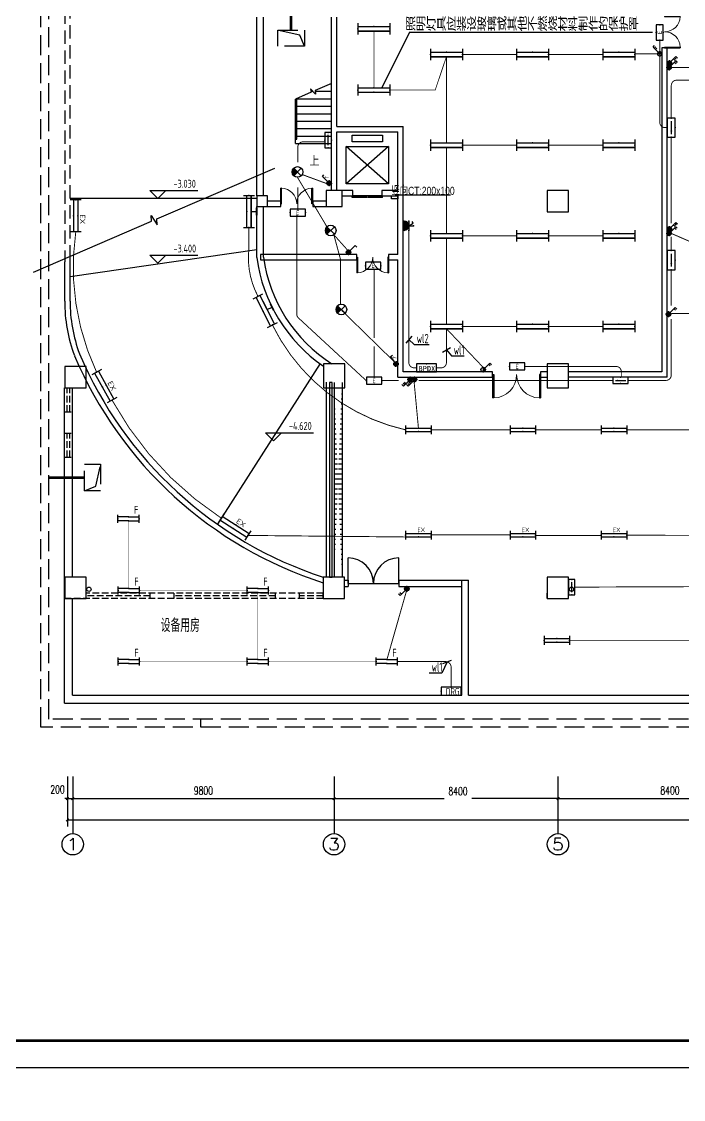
# Model space of a CAD drawing. Extents: x 2166032 to 5302137, y 581493 to 2416206.
# Drawn here: x 2444363 to 2469187, y 1240587 to 1281002 of the extents above; entities that cross this region are included whole.
import ezdxf
from ezdxf.enums import TextEntityAlignment as Align

# ---------------------------------------------------------------- set-up
doc = ezdxf.new("R2010")
doc.units = 0
doc.header["$LTSCALE"] = 1000
doc.header["$MEASUREMENT"] = 0
doc.linetypes.add('DASH', pattern=[0.35, 0.25, -0.1])
doc.linetypes.add('DASHED', pattern=[0.75, 0.5, -0.25])
for name, color, linetype in [('AXIS', 3, 'Continuous'), ('AXIS_TEXT', 7, 'Continuous'), ('COLUMN', 2, 'Continuous'), ('DIM-照明', 3, 'Continuous'), ('DIM_ELEV', 3, 'Continuous'), ('DIM_SYMB', 3, 'Continuous'), ('EQUIP-动力', 3, 'Continuous'), ('EQUIP-照明', 3, 'Continuous'), ('EQUIP-箱柜', 3, 'Continuous'), ('PUB_TEXT', 7, 'Continuous'), ('PUB_TITLE', 137, 'Continuous'), ('STAIR', 8, 'Continuous'), ('TEL_TEXT', 7, 'Continuous'), ('text', 7, 'Continuous'), ('WALL', 8, 'Continuous'), ('WINDOW', 8, 'Continuous'), ('WIRE-应急', 6, 'DASH'), ('WIRE-照明', 1, 'Continuous'), ('地沟', 8, 'Continuous'), ('屋面', 151, 'Continuous'), ('消防', 7, 'Continuous')]:
    doc.layers.add(name, color=color, linetype=linetype)
doc.styles.add('_HZTXT', font='！tssdeng.shx', dxfattribs={"width": 0.8, "bigfont": '！tssdchn.shx'})
doc.styles.add('_TCH_AXIS', font='complex_.ttf')
doc.styles.add('_TCH_DIM', font='tssdeng.shx', dxfattribs={"bigfont": 'tssdchn.shx'})
doc.styles.add('_TCH_LABEL', font='!tssdeng.shx', dxfattribs={"bigfont": '!tssdchn.shx'})
doc.styles.add('_TEL_DIM', font='@tssdeng.shx', dxfattribs={"width": 0.8, "height": 3.5, "bigfont": '!tssdchn.shx'})
doc.styles.add('COMPLEX', font='complex_.ttf')
doc.styles.add('DIM_FONT', font='simplex_.ttf', dxfattribs={"width": 0.7})
doc.styles.get("Standard").update_dxf_attribs({"font": 'tssdeng.shx', "bigfont": 'tssdchn.shx'})
doc.styles.add('TSSD_REIN', font='tssdeng.shx', dxfattribs={"width": 0.7, "bigfont": 'tssdchn.shx'})
doc.styles.add('YOUYUAN', font='simhei.ttf')
doc.dimstyles.new('DIMN', dxfattribs={"dimtxt": 300, "dimasz": 100, "dimexe": 250, "dimexo": 300, "dimgap": 150, "dimtad": 1, "dimdec": 0, "dimzin": 0, "dimdsep": 46, "dimtxsty": 'DIM_FONT', "dimblk": 'ARCHTICK', "dimcen": 0.09, "dimclrt": 7, "dimazin": 2, "dimtfac": 1, "dimtdec": 0, "dimtix": 1, "dimtmove": 2, "dimatfit": 3, "dimldrblk": 'ARCHTICK', "dimfxl": 1, "dimtolj": 1, "dimtzin": 0, "dimarcsym": 0})

# ---------------------------------------------------------------- blocks, each defined once
blk = doc.blocks.new('$equip$00001190')
for p, q in [((-0.35, 0.35), (0.35, -0.35)), ((-0.35, -0.35), (0.35, 0.35))]:
    blk.add_line(p, q)
blk.add_circle((0, 0), 0.5)
for points in [[(-0.18, -0.18), (-0.48, 0.13), (0, 0), (-0.35, 0.35)], [(-0.31, -0.31), (-0.48, -0.13), (-0.18, -0.18), (-0.48, 0.13)], [(-0.35, -0.35), (-0.35, -0.35), (-0.31, -0.31), (-0.48, -0.13)]]:
    blk.add_solid(points)
at = {"flags": 9}
blk.add_attdef('A', (0, 0), '', height=0.00002, dxfattribs=at)
blk = doc.blocks.new('$equip$00001160')
for p, q in [((-1.2, 0.417), (-1.2, -0.417)), ((-1.2, 0.167), (1.2, 0.167)), ((1.2, 0.417), (1.2, -0.417)), ((-1.2, -0.167), (1.2, -0.167))]:
    blk.add_line(p, q)
at = {"const_width": 0.1}
for points in [[(-1.2, 0.167), (1.2, 0.167)], [(-1.2, -0.167), (1.2, -0.167)]]:
    blk.add_lwpolyline(points, dxfattribs=at)
at = {"layer": 'EQUIP-照明'}
for p in [(-1.2, 0), (0, 0.167), (1.2, 0), (0, -0.167)]:
    blk.add_point(p, dxfattribs=at)
at = {"layer": 'EQUIP-照明', "flags": 9}
blk.add_attdef('A', (0, 0), '', height=0.00002, dxfattribs=at)
blk = doc.blocks.new('$equip$00001822')
for p, q in [((0.15, 0.36), (0.62, 0.83)), ((0.62, 0.83), (0.77, 0.69))]:
    blk.add_line(p, q)
blk.add_circle((0, 0.21), 0.208)
for p in [(-0.21, 0.21), (-0.02, 0), (0, 0.42), (0.21, 0.21)]:
    blk.add_point(p)
for points in [[(-0.18, 0.31), (0.18, 0.31), (-0.21, 0.21), (0.21, 0.21)], [(-0.18, 0.1), (0.18, 0.1), (-0.21, 0.21), (0.21, 0.21)], [(-0.1, 0.39), (0.1, 0.39), (-0.18, 0.31), (0.18, 0.31)], [(-0.1, 0.03), (0.1, 0.03), (-0.18, 0.1), (0.18, 0.1)], [(0, 0.42), (0, 0.42), (-0.1, 0.39), (0.1, 0.39)], [(0, 0), (0, 0), (-0.1, 0.03), (0.1, 0.03)]]:
    blk.add_solid(points)
at = {"color": 7, "style": '_TEL_DIM'}
blk.add_attdef('$TEXT$', text='', height=0.4, dxfattribs=at).set_placement((0.58, 0.46), align=Align.MIDDLE_CENTER)
at = {"color": 7, "style": '_TEL_DIM', "flags": 1}
blk.add_attdef('A', text='', height=0.00002, dxfattribs=at).set_placement((0, 0), align=Align.MIDDLE_CENTER)
blk = doc.blocks.new('$equip$00001413')
for p, q in [((0.75, 0.6), (-0.75, 0.6)), ((-0.75, 0.6), (-0.75, 0)), ((-0.75, 0), (0.75, 0)), ((0.75, 0), (0.75, 0.6))]:
    blk.add_line(p, q)
for p in [(-0.75, 0.3), (0, 0.6), (0, 0), (0.75, 0.3)]:
    blk.add_point(p)
at = {"style": '_TCH_LABEL', "flags": 9}
blk.add_attdef('A', (0, 0), '', height=0.00002, dxfattribs=at)
blk = doc.blocks.new('$equip$00001493')
for p, q in [((-0.5, 0.59), (0.5, 0.59)), ((-0.5, 0.09), (0.5, 0.09)), ((-0.5, 0.09), (-0.5, -0.01)), ((-0.26, 1.05), (-0.44, 0.93)), ((0, 0.59), (-0.26, 1.05)), ((0, 0.59), (0, 1.09)), ((0.5, 0.09), (0.5, -0.01))]:
    blk.add_line(p, q)
blk.add_arc((0, 0.09), 0.5, 0, 180)
for points in [[(0.43, 0.34), (-0.43, 0.34), (0.5, 0.09), (-0.5, 0.09)], [(0.25, 0.52), (-0.25, 0.52), (0.43, 0.34), (-0.43, 0.34)], [(0, 0.59), (0, 0.59), (0.25, 0.52), (-0.25, 0.52)]]:
    blk.add_solid(points)
at = {"layer": 'EQUIP-照明'}
for p in [(-0.5, 0.59), (0, 1.09), (0, 0.09), (0.5, 0.59)]:
    blk.add_point(p, dxfattribs=at)
at = {"layer": 'EQUIP-照明', "flags": 9}
blk.add_attdef('A', (0, 0), '', height=0.00002, dxfattribs=at)
blk = doc.blocks.new('$equip$00001165')
for p, q in [((-1.2, 0.995), (-1.2, 0.162)), ((1.2, 0.995), (1.2, 0.162)), ((-1.2, 0.745), (1.2, 0.745)), ((-1.2, 0.412), (1.2, 0.412)), ((0, 0.412), (0, 0))]:
    blk.add_line(p, q)
for points, const_width in [([(-1.2, 0.745), (1.2, 0.745)], 0.1), ([(-1.2, 0.412), (1.2, 0.412)], 0.1), ([(-0.282, 0), (0.282, 0)], 0.14)]:
    blk.add_lwpolyline(points, dxfattribs=dict(const_width=const_width))
for p in [(-1.2, 0.579), (0, 0.745), (0, 0), (1.2, 0.579)]:
    blk.add_point(p)
at = {"flags": 9}
blk.add_attdef('A', (0, 0), '', height=0.00002, dxfattribs=at)
blk = doc.blocks.new('$equip$00001771')
for p, q in [((-1.2, 0.417), (-1.2, -0.417)), ((-1.2, 0.167), (1.2, 0.167)), ((1.2, 0.417), (1.2, -0.417)), ((-1.2, -0.167), (1.2, -0.167))]:
    blk.add_line(p, q)
for p in [(-1.2, 0), (0, 0.167), (1.2, 0), (0, -0.167)]:
    blk.add_point(p)
at = {"color": 7, "style": '_TEL_DIM'}
blk.add_attdef('$TEXT$', text='', height=0.4, dxfattribs=at).set_placement((0.257, 0.508), align=Align.MIDDLE_CENTER)
at = {"color": 7, "style": '_TEL_DIM', "flags": 1}
blk.add_attdef('A', text='', height=0.00002, dxfattribs=at).set_placement((0, 0), align=Align.MIDDLE_CENTER)
blk = doc.blocks.new('$equip$00001687')
for p, q in [((0.72, 0.6), (-0.72, 0.6)), ((-0.72, 0.6), (-0.72, 0)), ((-0.72, 0), (0.72, 0)), ((0.72, 0), (0.72, 0.6))]:
    blk.add_line(p, q)
at = {"color": 7}
blk.add_line((-0.48, 0.3), (0.48, 0.3), dxfattribs=at)
for p in [(-0.72, 0.3), (0, 0.6), (0, 0), (0.72, 0.3)]:
    blk.add_point(p)
blk.add_solid([(0.24, 0.228), (0.528, 0.3), (0.24, 0.372)])
at = {"layer": 'TEL_TEXT', "style": '_TEL_DIM', "flags": 1}
blk.add_attdef('A', text='', height=0.00002, dxfattribs=at).set_placement((0, 0), align=Align.MIDDLE_CENTER)
blk = doc.blocks.new('$equip$00001776')
for p, q in [((0.72, 0.66), (-0.72, 0.66)), ((-0.72, 0.66), (-0.72, 0)), ((-0.72, 0), (0.72, 0)), ((0.72, 0), (0.72, 0.66))]:
    blk.add_line(p, q)
for p in [(-0.72, 0.33), (0, 0.66), (0, 0), (0.72, 0.33)]:
    blk.add_point(p)
at = {"color": 7, "style": '_TEL_DIM'}
blk.add_attdef('$TEXT$', text='', height=0.4, dxfattribs=at).set_placement((0, 0.33), align=Align.MIDDLE_CENTER)
at = {"color": 7, "style": '_TEL_DIM', "flags": 1}
blk.add_attdef('A', text='', height=0.00002, dxfattribs=at).set_placement((0, 0), align=Align.MIDDLE_CENTER)
blk = doc.blocks.new('$equip$00001964')
for p, q in [((0.15, 0.36), (0.62, 0.83)), ((0.4, 0.61), (0.54, 0.47)), ((0.51, 0.72), (0.65, 0.58)), ((0.62, 0.83), (0.77, 0.69))]:
    blk.add_line(p, q)
blk.add_circle((0, 0.21), 0.208)
for p in [(-0.21, 0.21), (0, 0.42), (0, 0), (0.21, 0.21)]:
    blk.add_point(p)
for points in [[(-0.18, 0.31), (0.18, 0.31), (-0.21, 0.21), (0.21, 0.21)], [(-0.18, 0.1), (0.18, 0.1), (-0.21, 0.21), (0.21, 0.21)], [(-0.1, 0.39), (0.1, 0.39), (-0.18, 0.31), (0.18, 0.31)], [(-0.1, 0.03), (0.1, 0.03), (-0.18, 0.1), (0.18, 0.1)], [(0, 0.42), (0, 0.42), (-0.1, 0.39), (0.1, 0.39)], [(0, 0), (0, 0), (-0.1, 0.03), (0.1, 0.03)]]:
    blk.add_solid(points)
at = {"layer": 'TEL_TEXT', "style": '_TEL_DIM', "flags": 1}
blk.add_attdef('A', text='', height=0.00002, dxfattribs=at).set_placement((0, 0), align=Align.MIDDLE_CENTER)
blk = doc.blocks.new('$equip$00001214')
for p, q in [((0, 0.42), (0, 0)), ((0.15, 0.36), (0.62, 0.83)), ((0.51, 0.72), (0.65, 0.58)), ((0.62, 0.83), (0.77, 0.69))]:
    blk.add_line(p, q)
blk.add_circle((0, 0.21), 0.208)
for p in [(-0.21, 0.21), (0, 0.42), (0.21, 0.21), (0, 0)]:
    blk.add_point(p)
for points in [[(0.1, 0.39), (0.1, 0.03), (0, 0.42), (0, 0)], [(0.18, 0.31), (0.18, 0.1), (0.1, 0.39), (0.1, 0.03)], [(0.21, 0.21), (0.21, 0.21), (0.18, 0.31), (0.18, 0.1)]]:
    blk.add_solid(points)
at = {"flags": 9}
blk.add_attdef('A', (0, 0), '', height=0.00002, dxfattribs=at)
blk = doc.blocks.new('$equip$00001215')
for p, q in [((0, 0.42), (0, 0)), ((0.15, 0.36), (0.62, 0.83)), ((0.4, 0.61), (0.54, 0.47)), ((0.51, 0.72), (0.65, 0.58)), ((0.62, 0.83), (0.77, 0.69))]:
    blk.add_line(p, q)
blk.add_circle((0, 0.21), 0.208)
for p in [(-0.21, 0.21), (0, 0.42), (0, 0), (0.21, 0.21)]:
    blk.add_point(p)
for points in [[(0.1, 0.39), (0.1, 0.03), (0, 0.42), (0, 0)], [(0.18, 0.31), (0.18, 0.1), (0.1, 0.39), (0.1, 0.03)], [(0.21, 0.21), (0.21, 0.21), (0.18, 0.31), (0.18, 0.1)]]:
    blk.add_solid(points)
at = {"flags": 9}
blk.add_attdef('A', (0, 0), '', height=0.00002, dxfattribs=at)
blk = doc.blocks.new('$equip$00001686')
for p, q in [((0.72, 0.6), (-0.72, 0.6)), ((-0.72, 0.6), (-0.72, 0)), ((-0.72, 0), (0.72, 0)), ((0.72, 0), (0.72, 0.6))]:
    blk.add_line(p, q)
at = {"color": 7}
blk.add_line((-0.48, 0.3), (0.48, 0.3), dxfattribs=at)
for p in [(-0.72, 0.3), (0, 0.6), (0, 0), (0.72, 0.3)]:
    blk.add_point(p)
blk.add_solid([(-0.24, 0.23), (-0.53, 0.3), (-0.24, 0.37)])
at = {"layer": 'TEL_TEXT', "style": '_TEL_DIM', "flags": 1}
blk.add_attdef('A', text='', height=0.00002, dxfattribs=at).set_placement((0, 0), align=Align.MIDDLE_CENTER)
blk = doc.blocks.new('$equip$00001691')
for p, q in [((-0.8, -0.3), (-0.8, 0.3)), ((0, 0.15), (-0.8, 0.15)), ((0, 0.15), (0.8, 0.15)), ((0.8, -0.3), (0.8, 0.3)), ((0, -0.15), (-0.8, -0.15)), ((0, -0.15), (0.8, -0.15))]:
    blk.add_line(p, q)
for p in [(-0.8, 0), (0, 0.15), (0.8, 0), (0, -0.15)]:
    blk.add_point(p)
at = {"layer": 'TEL_TEXT', "style": '_TEL_DIM', "flags": 1}
blk.add_attdef('A', text='', height=0.00002, dxfattribs=at).set_placement((0, 0), align=Align.MIDDLE_CENTER)
blk = doc.blocks.new('$equip$00001963')
for p, q in [((0.15, 0.36), (0.62, 0.83)), ((0.51, 0.72), (0.65, 0.58)), ((0.62, 0.83), (0.77, 0.69))]:
    blk.add_line(p, q)
blk.add_circle((0, 0.21), 0.208)
for p in [(-0.21, 0.21), (0, 0.42), (0, 0), (0.21, 0.21)]:
    blk.add_point(p)
for points in [[(-0.18, 0.31), (0.18, 0.31), (-0.21, 0.21), (0.21, 0.21)], [(-0.18, 0.1), (0.18, 0.1), (-0.21, 0.21), (0.21, 0.21)], [(-0.1, 0.39), (0.1, 0.39), (-0.18, 0.31), (0.18, 0.31)], [(-0.1, 0.03), (0.1, 0.03), (-0.18, 0.1), (0.18, 0.1)], [(0, 0.42), (0, 0.42), (-0.1, 0.39), (0.1, 0.39)], [(0, 0), (0, 0), (-0.1, 0.03), (0.1, 0.03)]]:
    blk.add_solid(points)
at = {"layer": 'TEL_TEXT', "style": '_TEL_DIM', "flags": 1}
blk.add_attdef('A', text='', height=0.00002, dxfattribs=at).set_placement((0, 0), align=Align.MIDDLE_CENTER)
blk = doc.blocks.new('$equip$00001962')
for p, q in [((0.15, 0.36), (0.63, 0.83)), ((0.63, 0.83), (0.77, 0.69))]:
    blk.add_line(p, q)
blk.add_circle((0, 0.21), 0.208)
for p in [(-0.21, 0.21), (0, 0.42), (0, 0), (0.21, 0.21)]:
    blk.add_point(p)
for points in [[(-0.18, 0.31), (0.18, 0.31), (-0.21, 0.21), (0.21, 0.21)], [(-0.18, 0.1), (0.18, 0.1), (-0.21, 0.21), (0.21, 0.21)], [(-0.1, 0.39), (0.1, 0.39), (-0.18, 0.31), (0.18, 0.31)], [(-0.1, 0.03), (0.1, 0.03), (-0.18, 0.1), (0.18, 0.1)], [(0, 0.42), (0, 0.42), (-0.1, 0.39), (0.1, 0.39)], [(0, 0), (0, 0), (-0.1, 0.03), (0.1, 0.03)]]:
    blk.add_solid(points)
at = {"layer": 'TEL_TEXT', "style": '_TEL_DIM', "flags": 1}
blk.add_attdef('A', text='', height=0.00002, dxfattribs=at).set_placement((0, 0), align=Align.MIDDLE_CENTER)
blk = doc.blocks.new('_ArchTick')
at = {"color": 0, "linetype": 'ByBlock', "const_width": 0.4}
blk.add_lwpolyline([(-0.5, -0.5), (0.5, 0.5)], dxfattribs=at)
blk = doc.blocks.new('*D2780')
at = {"layer": 'AXIS', "color": 0, "lineweight": -2}
for p, q in [((2446082, 1252700), (2446082, 1251617)), ((2446282, 1252700), (2446282, 1251617)), ((2446082, 1251867), (2445982, 1251867)), ((2446082, 1251867), (2446282, 1251867)), ((2446282, 1251867), (2446382, 1251867))]:
    blk.add_line(p, q, dxfattribs=at)
at = {"layer": 'Defpoints', "color": 0}
for p in [(2446082, 1253000), (2446282, 1253000), (2446282, 1251867)]:
    blk.add_point(p, dxfattribs=at)
at = {"layer": 'AXIS', "color": 0, "lineweight": -2, "xscale": 100, "yscale": 100, "zscale": 100}
blk.add_blockref('_ArchTick', (2446082, 1251867), dxfattribs=at)
at = {"layer": 'AXIS', "color": 0, "lineweight": -2, "xscale": 100, "yscale": 100, "zscale": 100, "rotation": 180}
blk.add_blockref('_ArchTick', (2446282, 1251867), dxfattribs=at)
at = {"layer": 'AXIS', "color": 7, "insert": (2445712, 1252212), "char_height": 300, "attachment_point": 5, "style": 'DIM_FONT'}
blk.add_mtext('\\A1;200', dxfattribs=at)
blk = doc.blocks.new('*D2781')
at = {"layer": 'AXIS', "color": 0, "lineweight": -2}
for p, q in [((2446282, 1252700), (2446282, 1251617)), ((2456082, 1252700), (2456082, 1251617)), ((2446282, 1251867), (2456082, 1251867))]:
    blk.add_line(p, q, dxfattribs=at)
at = {"layer": 'Defpoints', "color": 0}
for p in [(2446282, 1253000), (2456082, 1253000), (2456082, 1251867)]:
    blk.add_point(p, dxfattribs=at)
at = {"layer": 'AXIS', "color": 0, "lineweight": -2, "xscale": 100, "yscale": 100, "zscale": 100, "rotation": 180}
blk.add_blockref('_ArchTick', (2446282, 1251867), dxfattribs=at)
at = {"layer": 'AXIS', "color": 0, "lineweight": -2, "xscale": 100, "yscale": 100, "zscale": 100}
blk.add_blockref('_ArchTick', (2456082, 1251867), dxfattribs=at)
at = {"layer": 'AXIS', "color": 7, "insert": (2451182, 1252169), "char_height": 300, "attachment_point": 5, "style": 'DIM_FONT'}
blk.add_mtext('\\A1;9800', dxfattribs=at)
blk = doc.blocks.new('*D2782')
at = {"layer": 'AXIS', "color": 0, "lineweight": -2}
for p, q in [((2456082, 1252700), (2456082, 1251617)), ((2464482, 1252700), (2464482, 1251617)), ((2456082, 1251867), (2460215, 1251867)), ((2464482, 1251867), (2461248, 1251867))]:
    blk.add_line(p, q, dxfattribs=at)
at = {"layer": 'Defpoints', "color": 0}
for p in [(2456082, 1253000), (2464482, 1253000), (2464482, 1251867)]:
    blk.add_point(p, dxfattribs=at)
at = {"layer": 'AXIS', "color": 0, "lineweight": -2, "xscale": 100, "yscale": 100, "zscale": 100, "rotation": 180}
blk.add_blockref('_ArchTick', (2456082, 1251867), dxfattribs=at)
at = {"layer": 'AXIS', "color": 0, "lineweight": -2, "xscale": 100, "yscale": 100, "zscale": 100}
blk.add_blockref('_ArchTick', (2464482, 1251867), dxfattribs=at)
at = {"layer": 'AXIS', "color": 7, "insert": (2460732, 1252142), "char_height": 300, "attachment_point": 5, "style": 'DIM_FONT'}
blk.add_mtext('\\A1;8400', dxfattribs=at)
blk = doc.blocks.new('*D2783')
at = {"layer": 'AXIS', "color": 0, "lineweight": -2}
for p, q in [((2464482, 1252700), (2464482, 1251617)), ((2472882, 1252700), (2472882, 1251617)), ((2464482, 1251867), (2472882, 1251867))]:
    blk.add_line(p, q, dxfattribs=at)
at = {"layer": 'Defpoints', "color": 0}
for p in [(2464482, 1253000), (2472882, 1253000), (2472882, 1251867)]:
    blk.add_point(p, dxfattribs=at)
at = {"layer": 'AXIS', "color": 0, "lineweight": -2, "xscale": 100, "yscale": 100, "zscale": 100, "rotation": 180}
blk.add_blockref('_ArchTick', (2464482, 1251867), dxfattribs=at)
at = {"layer": 'AXIS', "color": 0, "lineweight": -2, "xscale": 100, "yscale": 100, "zscale": 100}
blk.add_blockref('_ArchTick', (2472882, 1251867), dxfattribs=at)
at = {"layer": 'AXIS', "color": 7, "insert": (2468682, 1252172), "char_height": 300, "attachment_point": 5, "style": 'DIM_FONT'}
blk.add_mtext('\\A1;8400', dxfattribs=at)
blk = doc.blocks.new('*D2793')
at = {"layer": 'AXIS', "color": 0, "lineweight": -2}
for p, q in [((2446082, 1252400), (2446082, 1250817)), ((2523912, 1252400), (2523912, 1250817)), ((2446082, 1251067), (2523912, 1251067))]:
    blk.add_line(p, q, dxfattribs=at)
at = {"layer": 'Defpoints', "color": 0}
for p in [(2446082, 1252700), (2523912, 1252700), (2523912, 1251067)]:
    blk.add_point(p, dxfattribs=at)
at = {"layer": 'AXIS', "color": 0, "lineweight": -2, "xscale": 100, "yscale": 100, "zscale": 100, "rotation": 180}
blk.add_blockref('_ArchTick', (2446082, 1251067), dxfattribs=at)
at = {"layer": 'AXIS', "color": 0, "lineweight": -2, "xscale": 100, "yscale": 100, "zscale": 100}
blk.add_blockref('_ArchTick', (2523912, 1251067), dxfattribs=at)
at = {"layer": 'AXIS', "color": 7, "insert": (2484997, 1251369), "char_height": 300, "attachment_point": 5, "style": 'DIM_FONT'}
blk.add_mtext('\\A1;77830', dxfattribs=at)
blk = doc.blocks.new('$DorLib2D$00000002')
for p, q in [((-0.5, 0), (-0.5, 0.4875)), ((-0.475, 0.4875), (-0.5, 0.4875)), ((-0.475, 0), (-0.475, 0.4875)), ((0.475, 0), (0.475, 0.4875)), ((0.475, 0.4875), (0.5, 0.4875)), ((0.5, 0), (0.5, 0.4875)), ((-0.5, 0), (-0.475, 0)), ((0.5, 0), (0.475, 0))]:
    blk.add_line(p, q)
at = {"lineweight": 13}
for centre, start, end in [((-0.4875, 0), 0, 88.53072), ((0.4875, 0), 91.46928, 180)]:
    blk.add_arc(centre, 0.4875, start, end, dxfattribs=at)
blk = doc.blocks.new('$TCHSYS$LDOR22D')
for p, q in [((-0.517, 0.833), (-0.017, 0.833)), ((-0.517, 0.833), (-0.517, 0.667)), ((-0.017, 0.833), (-0.017, 0.667)), ((0.017, 0.833), (0.017, 0.667)), ((0.017, 0.833), (0.517, 0.833)), ((0.517, 0.833), (0.517, 0.667)), ((-0.517, 0.667), (-0.017, 0.667)), ((-0.5, 0.5), (0.5, 0.5)), ((0.017, 0.667), (0.517, 0.667))]:
    blk.add_line(p, q)
blk = doc.blocks.new('_AXISO')
blk.add_circle((0, 0), 0.5)
at = {"layer": 'AXIS_TEXT', "style": 'COMPLEX', "width": 1.171875}
blk.add_attdef('A', text='', height=0.56, dxfattribs=at).set_placement((-0.25, -0.28), (0.25, -0.28), align=Align.FIT)

msp = doc.modelspace()

# ---------------------------------------------------------------- hatches: boundary and pattern name
at = {"layer": '消防'}
h = msp.add_hatch(dxfattribs=at)
h.set_pattern_fill('ACAD_ISO02W100', color=6, scale=500, style=0)
h.set_pattern_definition([(0, (1627464.23, 1197662.63), (0, 187.5), [450, -112.5])])
edge = h.paths.add_edge_path()
edge.add_line((2456381.7, 1267467.4), (2456381.7, 1260167.4))
edge.add_line((2456081.7, 1267467.4), (2456081.7, 1260167.4))

# ---------------------------------------------------------------- linework, layer by layer
for p, q in [((2458907.9, 1280598.7), (2457880.4, 1278515.9)), ((2458907.9, 1280598.7), (2468024.6, 1280598.7)), ((2458391.9, 1274502.9), (2460444.6, 1274502.9)), ((2458391.9, 1274502.9), (2458391.9, 1274467.4)), ((2455781.7, 1267478.3), (2455781.7, 1260178.3))]:
    msp.add_line(p, q)
msp.add_lwpolyline([(2458238.6, 1274467.4), (2458481.7, 1274467.4), (2458481.7, 1274358.9), (2458238.6, 1274358.9)], close=True)
msp.add_circle((2604640.5, 1020101.3), 438608.5)
at = {"layer": 'AXIS'}
for p, q in [((2446281.7, 1252699.7), (2446281.7, 1250554.9)), ((2456081.7, 1252699.7), (2456081.7, 1250554.9)), ((2464481.7, 1252699.7), (2464481.7, 1250554.9))]:
    msp.add_line(p, q, dxfattribs=at)
at = {"layer": 'COLUMN'}
for p, q in [((2453581.7, 1274467.4), (2453181.7, 1274467.4)), ((2453181.7, 1274467.4), (2453181.7, 1274067.4)), ((2453581.7, 1274067.4), (2453581.7, 1274467.4)), ((2456381.7, 1274667.4), (2455781.7, 1274667.4)), ((2455781.7, 1274667.4), (2455781.7, 1274067.4)), ((2456381.7, 1274067.4), (2456381.7, 1274667.4)), ((2464881.7, 1274667.4), (2464081.7, 1274667.4)), ((2464081.7, 1274667.4), (2464081.7, 1273867.4)), ((2464881.7, 1273867.4), (2464881.7, 1274667.4)), ((2453181.7, 1274067.4), (2453581.7, 1274067.4)), ((2455781.7, 1274067.4), (2456381.7, 1274067.4)), ((2464081.7, 1273867.4), (2464881.7, 1273867.4)), ((2446781.7, 1268067.4), (2445981.7, 1268067.4)), ((2445981.7, 1268067.4), (2445981.7, 1267267.4)), ((2446781.7, 1267267.4), (2446781.7, 1268067.4)), ((2456481.7, 1268167.4), (2455681.7, 1268167.4)), ((2455681.7, 1268167.4), (2455681.7, 1267267.4)), ((2456481.7, 1267267.4), (2456481.7, 1268167.4)), ((2464881.7, 1268167.4), (2464081.7, 1268167.4)), ((2464081.7, 1268167.4), (2464081.7, 1267267.4)), ((2464881.7, 1267267.4), (2464881.7, 1268167.4)), ((2445981.7, 1267267.4), (2446781.7, 1267267.4)), ((2455681.7, 1267267.4), (2456481.7, 1267267.4)), ((2464081.7, 1267267.4), (2464881.7, 1267267.4)), ((2446781.4, 1260167.5), (2445981.4, 1260167.5)), ((2445981.4, 1260167.5), (2445981.4, 1259367.5)), ((2446781.4, 1259367.5), (2446781.4, 1260167.5)), ((2456480.1, 1260167.4), (2455680.1, 1260167.4)), ((2455680.1, 1260167.4), (2455680.1, 1259367.4)), ((2456480.1, 1259367.4), (2456480.1, 1260167.4)), ((2464880.1, 1260167.4), (2464080.1, 1260167.4)), ((2464080.1, 1260167.4), (2464080.1, 1259367.4)), ((2464880.1, 1259367.4), (2464880.1, 1260167.4)), ((2445981.4, 1259367.5), (2446781.4, 1259367.5)), ((2455680.1, 1259367.4), (2456480.1, 1259367.4)), ((2464080.1, 1259367.4), (2464880.1, 1259367.4))]:
    msp.add_line(p, q, dxfattribs=at)
at = {"layer": 'DIM-照明'}
for p, q in [((2459004.5, 1269205.5), (2458771, 1268944.7)), ((2460147.8, 1268600), (2460448.9, 1268778.5)), ((2460158.6, 1256938.4), (2460488.7, 1257054.6))]:
    msp.add_line(p, q, dxfattribs=at)
for points in [[(2458887.8, 1269075.1), (2459094.3, 1268891.4)], [(2459094.3, 1268891.4), (2459648.4, 1268891.4)], [(2460298.3, 1268689.3), (2460483.3, 1268463.3)], [(2460483.3, 1268463.3), (2460959.8, 1268463.3)], [(2460323.7, 1256996.5), (2460128.3, 1256576.1)], [(2460128.3, 1256576.1), (2459651.7, 1256576.1)]]:
    msp.add_lwpolyline(points, dxfattribs=at)
at = {"layer": 'DIM_ELEV'}
for p, q in [((2449480.1, 1274367.4), (2449180.1, 1274667.4)), ((2449180.1, 1274667.4), (2450980.1, 1274667.4)), ((2449480.1, 1274367.4), (2449780.1, 1274667.4)), ((2449480.1, 1271936.7), (2449180.1, 1272236.7)), ((2449180.1, 1272236.7), (2450980.1, 1272236.7)), ((2449480.1, 1271936.7), (2449780.1, 1272236.7)), ((2453810.2, 1265285.4), (2453510.2, 1265585.4)), ((2453510.2, 1265585.4), (2455310.2, 1265585.4)), ((2453810.2, 1265285.4), (2454110.2, 1265585.4))]:
    msp.add_line(p, q, dxfattribs=at)
at = {"layer": 'DIM_SYMB'}
msp.add_lwpolyline([(2455319.9, 1276037.9, 0, 0, 0), (2455319.9, 1277004.3, 80, 0, 0), (2455319.9, 1277304.3, 0, 0, 0)], format="xyseb", dxfattribs=at)
msp.add_lwpolyline([(2444813.9, 1271606.4), (2449232.1, 1273511.8), (2449219.2, 1273734.9), (2449453.5, 1273378.6), (2449438.7, 1273600.9), (2453857, 1275506.3)], dxfattribs=at)
at = {"layer": 'PUB_TITLE'}
msp.add_lwpolyline([(2433582.7, 1241787.6), (2538682.7, 1241787.6), (2538682.7, 1301187.6), (2433582.7, 1301187.6)], close=True, dxfattribs=at)
at = {"layer": 'PUB_TITLE', "const_width": 100}
msp.add_lwpolyline([(2436082.7, 1242787.6), (2537682.7, 1242787.6), (2537682.7, 1300187.6), (2436082.7, 1300187.6)], close=True, dxfattribs=at)
at = {"layer": 'STAIR'}
for p, q in [((2455224.2, 1278351.7), (2454631.7, 1278095.9)), ((2455390.4, 1278281.5), (2455205.8, 1278477.1)), ((2455205.8, 1278477.1), (2455224.2, 1278351.7)), ((2455219, 1278387.4), (2455290.5, 1278387.4)), ((2455981.7, 1278678.8), (2455370.8, 1278415.1)), ((2455370.8, 1278415.1), (2455390.4, 1278281.5)), ((2455374.9, 1278387.4), (2455981.7, 1278387.4)), ((2455955.2, 1278667.4), (2455981.7, 1278667.4)), ((2455981.7, 1276427.4), (2455981.7, 1278678.8)), ((2454631.7, 1276597.4), (2454631.7, 1278095.9)), ((2454631.7, 1276597.4), (2454631.7, 1278095.9)), ((2454691.7, 1276597.4), (2454691.7, 1278121.8)), ((2454691.7, 1278107.4), (2455981.7, 1278107.4)), ((2454691.7, 1277827.4), (2455981.7, 1277827.4)), ((2454691.7, 1277547.4), (2455981.7, 1277547.4)), ((2454691.7, 1277267.4), (2455981.7, 1277267.4)), ((2454691.7, 1276987.4), (2455981.7, 1276987.4)), ((2454691.7, 1276707.4), (2455981.7, 1276707.4)), ((2456756.7, 1276486), (2456756.7, 1276736)), ((2456756.7, 1276736), (2457906.7, 1276736)), ((2457906.7, 1276736), (2457906.7, 1276486)), ((2454631.7, 1276427.4), (2454631.7, 1276597.4)), ((2454631.7, 1276597.4), (2454691.7, 1276597.4)), ((2454631.7, 1276427.4), (2455981.7, 1276427.4)), ((2456531.7, 1274917.4), (2456531.7, 1276317.4)), ((2456531.7, 1276317.4), (2458131.7, 1276317.4)), ((2458131.7, 1276317.4), (2456531.7, 1274917.4)), ((2458131.7, 1274917.4), (2456531.7, 1276317.4)), ((2457906.7, 1276486), (2456756.7, 1276486)), ((2458131.7, 1276317.4), (2458131.7, 1274917.4)), ((2458131.7, 1274917.4), (2456531.7, 1274917.4))]:
    msp.add_line(p, q, dxfattribs=at)
msp.add_lwpolyline([(2456016.1, 1267467.4), (2455907.3, 1267467.4), (2455907.3, 1260167.4), (2456016.1, 1260167.4)], close=True, dxfattribs=at)
at = {"layer": 'WALL', "linetype": 'DASHED'}
msp.add_line((2446181.7, 1272121.4), (2446181.7, 1286567.4), dxfattribs=at)
at = {"layer": 'WALL'}
for p, q in [((2453181.7, 1274467.4), (2453181.7, 1281167.4)), ((2453431.7, 1274467.4), (2453431.7, 1281167.4)), ((2455981.7, 1276967.4), (2455981.7, 1281167.4)), ((2456181.7, 1277067.4), (2456181.7, 1281167.4)), ((2468581.7, 1280017.4), (2468381.7, 1280017.4)), ((2468381.7, 1280017.4), (2468381.7, 1267867.4)), ((2468581.7, 1267667.4), (2468581.7, 1280017.4)), ((2455981.7, 1274667.4), (2455981.7, 1276967.4)), ((2456181.7, 1277067.4), (2458681.7, 1277067.4)), ((2456181.7, 1276867.4), (2458481.7, 1276867.4)), ((2456181.7, 1274667.4), (2456181.7, 1276867.4)), ((2458481.7, 1274667.4), (2458481.7, 1276867.4)), ((2458681.7, 1274567.4), (2458681.7, 1277067.4)), ((2456781.7, 1274667.4), (2456381.7, 1274667.4)), ((2456381.7, 1274467.4), (2456781.7, 1274467.4)), ((2456781.7, 1274467.4), (2456781.7, 1274667.4)), ((2458481.7, 1274667.4), (2457881.7, 1274667.4)), ((2457881.7, 1274667.4), (2457881.7, 1274467.4)), ((2457881.7, 1274467.4), (2458481.7, 1274467.4)), ((2458481.7, 1272267.4), (2458481.7, 1274467.4)), ((2458681.7, 1272167.4), (2458681.7, 1274567.4)), ((2453181.7, 1272149.8), (2453181.7, 1274067.4)), ((2453431.7, 1272167.1), (2453431.7, 1274067.4)), ((2454081.7, 1274267.4), (2453581.7, 1274267.4)), ((2453581.7, 1274067.4), (2454081.7, 1274067.4)), ((2454081.7, 1274067.4), (2454081.7, 1274267.4)), ((2455781.7, 1274267.4), (2455281.7, 1274267.4)), ((2455281.7, 1274267.4), (2455281.7, 1274067.4)), ((2455281.7, 1274067.4), (2455781.7, 1274067.4)), ((2456931.7, 1272267.4), (2453330.7, 1272267.4)), ((2453330.7, 1272267.4), (2453330.7, 1272067.4)), ((2456931.7, 1272067.4), (2456931.7, 1272267.4)), ((2458481.7, 1272267.4), (2458131.7, 1272267.4)), ((2458131.7, 1272267.4), (2458131.7, 1272067.4)), ((2445981.7, 1270518), (2445981.7, 1271989.1)), ((2446181.7, 1270518), (2446181.7, 1272121.4)), ((2453330.7, 1272067.4), (2456931.7, 1272067.4)), ((2458131.7, 1272067.4), (2458481.7, 1272067.4)), ((2458481.7, 1267667.4), (2458481.7, 1272067.4)), ((2458681.7, 1267867.4), (2458681.7, 1272167.4)), ((2462031.7, 1267867.4), (2458681.7, 1267867.4)), ((2462031.7, 1267667.4), (2462031.7, 1267867.4)), ((2464081.7, 1267867.4), (2463831.7, 1267867.4)), ((2463831.7, 1267867.4), (2463831.7, 1267667.4)), ((2468381.7, 1267867.4), (2464881.7, 1267867.4)), ((2458481.7, 1267667.4), (2462031.7, 1267667.4)), ((2463831.7, 1267667.4), (2464081.7, 1267667.4)), ((2468581.7, 1267667.4), (2464881.7, 1267667.4)), ((2445979.8, 1259767.5), (2445979.8, 1267267.4)), ((2445979.8, 1267267.4), (2445981.7, 1267267.4)), ((2446279.8, 1260167.5), (2446279.8, 1267267.4)), ((2456608.9, 1259937.4), (2456608.9, 1260890)), ((2458514.1, 1259937.4), (2458514.1, 1260890)), ((2445979.8, 1255442.4), (2445979.8, 1259767.5)), ((2456480.1, 1260057.4), (2456608.9, 1260057.4)), ((2456480.1, 1259817.4), (2456608.9, 1259817.4)), ((2456608.9, 1260057.4), (2456608.9, 1259817.4)), ((2456608.9, 1259937.4), (2458514.1, 1259937.4)), ((2458514.1, 1260057.4), (2461120.1, 1260057.4)), ((2458514.1, 1260057.4), (2458514.1, 1259817.4)), ((2458514.1, 1259817.4), (2460880.1, 1259817.4)), ((2460880.1, 1255742.4), (2460880.1, 1260057.4)), ((2460880.1, 1260057.4), (2461130.1, 1260057.4)), ((2461130.1, 1255742.4), (2461130.1, 1260057.4)), ((2446279.8, 1255742.4), (2446279.8, 1259367.5)), ((2446279.8, 1255742.4), (2460880.1, 1255742.4)), ((2461130.1, 1255742.4), (2481176, 1255742.4)), ((2445979.8, 1255442.4), (2461005.1, 1255442.4)), ((2461005.1, 1255442.4), (2481276, 1255442.4))]:
    msp.add_line(p, q, dxfattribs=at)
at = {"layer": 'WALL', "linetype": 'DASH'}
for p, q in [((2455680.1, 1259367.4), (2445981.7, 1259367.4)), ((2455680.1, 1259567.4), (2446781.4, 1259567.4))]:
    msp.add_line(p, q, dxfattribs=at)
at = {"layer": 'WALL', "linetype": 'DASHED'}
msp.add_lwpolyline([(2446181.7, 1286667.4), (2445981.7, 1286667.4), (2445981.7, 1271989.1)], dxfattribs=at)
at = {"layer": 'WALL'}
for points in [[(2446349.7, 1268467.5, 0.2175375), (2455680.1, 1259957.1, 0.2164146)], [(2446533.7, 1268545.9, 0.2164146), (2455680.1, 1260167.4, -6.2893628)]]:
    msp.add_lwpolyline(points, format="xyb", dxfattribs=at)
for centre, radius, start, end in [((2459063.9, 1272961.5), 5938, 187.85745, 235.27803), ((2459063.9, 1272961.5), 5688, 188.02855, 237.44337), ((2451881.7, 1270518), 5900, 180, 200.24143), ((2451881.7, 1270518), 5700, 180, 200.24143), ((2456608.9, 1259937.4), 952.6, 0, 90), ((2458514.1, 1259937.4), 952.6, 90, 180)]:
    msp.add_arc(centre, radius, start, end, dxfattribs=at)
at = {"layer": 'WINDOW', "linetype": 'DASH'}
for p, q in [((2445979.8, 1267267.4, 800), (2446279.8, 1267267.4, 800)), ((2446079.8, 1266367.4, 800), (2446079.8, 1267267.4, 800)), ((2446179.8, 1266367.4, 800), (2446179.8, 1267267.4, 800)), ((2445979.8, 1266367.4, 800), (2446279.8, 1266367.4, 800)), ((2445979.8, 1265567.2, 800), (2446279.8, 1265567.2, 800)), ((2446079.8, 1264667.2, 800), (2446079.8, 1265567.2, 800)), ((2446179.8, 1264667.2, 800), (2446179.8, 1265567.2, 800)), ((2445979.8, 1264667.2, 800), (2446279.8, 1264667.2, 800)), ((2446781.4, 1259367.5), (2446781.4, 1259567.5)), ((2449181.7, 1259467.4), (2446781.4, 1259467.5)), ((2449181.7, 1259367.4), (2449181.7, 1259567.4)), ((2450081.6, 1259367.4), (2450081.6, 1259567.4)), ((2453881.6, 1259467.4), (2450081.6, 1259467.4)), ((2453881.6, 1259367.4), (2453881.6, 1259567.4)), ((2454781.4, 1259367.4), (2454781.4, 1259567.4)), ((2455680.1, 1259467.4), (2454781.4, 1259467.4)), ((2455680.1, 1259367.4), (2455680.1, 1259567.4)), ((2464080.1, 1259367.4), (2464080.1, 1259567.4)), ((2464881.4, 1259367.4), (2464881.4, 1259567.4))]:
    msp.add_line(p, q, dxfattribs=at)
at = {"layer": 'WIRE-应急', "linetype": 'DASH', "const_width": 35}
for points in [[(2468299.2, 1280305.5), (2468299.2, 1277225.1, 0.4142136), (2468499.2, 1277025.1), (2468581.7, 1277025.1)], [(2470714.8, 1278802.8), (2468931.7, 1278802.8, 0.4142136), (2468731.7, 1278602.8), (2468731.7, 1277385.1)], [(2455741.7, 1276492.5), (2454923.3, 1276492.5, 0.4142136), (2454723.3, 1276292.5), (2454723.3, 1275719.7)], [(2454683.3, 1273758.3), (2454683.3, 1270036.1, 0.2091404), (2454747.5, 1269889.2), (2457297.5, 1267532.1)], [(2446396.7, 1273117.2, 0.1463251), (2447176.2, 1267857.5)], [(2456329.9, 1270405.6), (2456329.9, 1272040.8, 0.0660779), (2456323, 1272093), (2456076, 1273006.9)], [(2468731.7, 1269848.5), (2468731.7, 1267747.4, -0.4142136), (2468531.7, 1267547.4), (2467119.5, 1267547.4)], [(2463238.7, 1268070), (2466659, 1268070, -0.4142136), (2466859, 1267870), (2466859, 1267667.4)], [(2447756.4, 1266807.1, 0.1226301), (2451846.3, 1262387.1)], [(2465118.7, 1259795.8), (2472211.4, 1259823.8, 0.2777881), (2472387.7, 1259930.9), (2472593.7, 1260323.6)]]:
    msp.add_lwpolyline(points, format="xyb", dxfattribs=at)
for points in [[(2468731.7, 1273438.9), (2468731.7, 1276665.1)], [(2454710.8, 1275161.5), (2455815.2, 1273308.8)], [(2454886.2, 1275265.6), (2455820.6, 1274921.4)], [(2454723.3, 1273970.3), (2454723.3, 1274791.9)], [(2456076, 1273006.9), (2456626.1, 1272392.4)], [(2468731.7, 1272417.9), (2468731.7, 1272938.6)], [(2457585.5, 1269142.5), (2457585.5, 1271714.6)], [(2468731.7, 1271697.9), (2468731.7, 1270347.1)], [(2456369.5, 1270172.3), (2458361.8, 1268227.6)], [(2457585.5, 1267664.1), (2457585.5, 1268828.1)], [(2458507.5, 1267547.4), (2457873.5, 1267547.4)], [(2466543.5, 1267547.4), (2459251.8, 1267547.4)], [(2452853, 1261734), (2458768.3, 1261675.7)], [(2459728.3, 1261761.1), (2462683.7, 1261761.1)], [(2463643.7, 1261736.1), (2466099.4, 1261736.1)], [(2467059.4, 1261742.4), (2469835, 1261736.1)]]:
    msp.add_lwpolyline(points, dxfattribs=at)
at = {"layer": 'WIRE-照明', "linetype": 'Continuous'}
for points, const_width in [([(2457580.1, 1280644.2), (2457580.1, 1278515.9)], 30), ([(2459876.1, 1278432.6), (2460298.3, 1279684)], 30), ([(2460298.3, 1276450.7), (2460298.3, 1279684)], 30), ([(2460898.3, 1279767.4), (2462931.7, 1279767.4)], 30), ([(2464131.7, 1279767.4), (2466165, 1279767.4)], 30), ([(2467365, 1279790), (2468215, 1279790)], 35), ([(2470347.3, 1279283.8), (2468732.9, 1279283.8)], 35), ([(2458180.1, 1278432.6), (2459876.1, 1278432.6)], 30), ([(2460298.3, 1273050.7), (2460298.3, 1276284)], 30), ([(2460898.3, 1276367.4), (2462931.7, 1276367.4)], 30), ([(2464131.7, 1276367.4), (2466165, 1276367.4)], 30), ([(2452892.3, 1272508.6), (2452892.3, 1273277.7)], 35), ([(2468659.7, 1273139.3), (2468648.2, 1273140.4)], 35), ([(2468731.6, 1273057.1), (2470827.3, 1272150.4)], 35), ([(2460298.3, 1269650.7), (2460298.3, 1272884)], 30), ([(2460898.3, 1272967.4), (2462931.7, 1272967.4)], 30), ([(2464131.7, 1272967.4), (2466165, 1272967.4)], 30), ([(2460298.3, 1269484), (2461678.2, 1268034)], 35), ([(2460898.3, 1269567.4), (2462931.7, 1269567.4)], 30), ([(2464131.7, 1269567.4), (2466165, 1269567.4)], 30), ([(2459084.3, 1267506.3), (2459248.3, 1265759)], 35), ([(2459728.3, 1265692.4), (2462683.7, 1265692.4)], 35), ([(2463643.7, 1265692.4), (2466099.4, 1265692.4)], 35), ([(2467059.4, 1265692.4), (2469835, 1265692.4)], 35), ([(2448377, 1259746.8), (2448377, 1262286.2)], 15), ([(2452827.7, 1259671.8), (2448789.2, 1259671.8)], 15), ([(2453227.7, 1259596.8), (2453227.7, 1257078.3)], 15), ([(2458811.5, 1259692.4), (2458066.1, 1257078.3)], 35), ([(2464917.9, 1257799.9), (2470653.1, 1257799.9)], 35), ([(2452827.7, 1257003.3), (2448789.2, 1257003.3)], 15), ([(2457666.1, 1257003.3), (2453627.7, 1257003.3)], 15)]:
    msp.add_lwpolyline(points, dxfattribs=dict(at, const_width=const_width))
at = {"layer": 'WIRE-照明', "linetype": 'Continuous', "const_width": 35}
for points in [[(2459173.6, 1268017.4), (2459087.8, 1268017.4, -0.4142136), (2458887.8, 1268217.4), (2458887.8, 1273173.3)], [(2452892.3, 1272508.6, 0.1531077), (2453231, 1270699.5)], [(2470391.6, 1270057.1), (2468811.9, 1270057.1, 0.0381072), (2468781.5, 1270054.8), (2468629.4, 1270031.4)], [(2453770.2, 1269627.4, 0.2273493), (2458768.3, 1265692.4)], [(2460298.3, 1269484), (2460298.3, 1268217.4, -0.4142136), (2460098.3, 1268017.4), (2459923.6, 1268017.4)], [(2458466.1, 1257003.3), (2460271.9, 1257003.3, -0.4142136), (2460471.9, 1256803.3), (2460471.9, 1256042.4)]]:
    msp.add_lwpolyline(points, format="xyb", dxfattribs=at)
at = {"layer": '地沟', "linetype": 'DASH', "ltscale": 3}
for p, q in [((2445381.7, 1254842.4), (2445381.7, 1282267.4)), ((2454796.8, 1280489), (2453974.7, 1280672.9)), ((2454974.7, 1280072.9), (2454796.8, 1280489)), ((2447143.9, 1263579.5), (2447327.8, 1264401.6)), ((2446727.8, 1263401.6), (2447143.9, 1263579.5)), ((2507181.7, 1254842.4), (2445381.7, 1254842.4)), ((2451071.1, 1254842.4), (2451071.1, 1254542.4))]:
    msp.add_line(p, q, dxfattribs=at)
at = {"layer": '地沟', "linetype": 'DASH', "const_width": 100}
for points in [[(2454474.7, 1280672.9), (2454474.7, 1283267.5)], [(2446727.8, 1263901.6), (2445381.7, 1263901.6)]]:
    msp.add_lwpolyline(points, dxfattribs=at)
at = {"layer": '地沟', "linetype": 'DASH', "ltscale": 3}
msp.add_lwpolyline([(2475981.7, 1254542.4), (2445081.7, 1254542.4), (2445081.7, 1282567.4)], dxfattribs=at)
for points in [[(2454974.7, 1280072.9), (2453974.7, 1280072.9), (2453974.7, 1280672.9), (2454974.7, 1280672.9)], [(2446727.8, 1263401.6), (2446727.8, 1264401.6), (2447327.8, 1264401.6), (2447327.8, 1263401.6)]]:
    msp.add_lwpolyline(points, close=True, dxfattribs=at)
at = {"layer": '屋面', "color": 6}
for centre in [(2446891.3, 1259716.5), (2464990.1, 1259716.3)]:
    msp.add_circle(centre, 80, dxfattribs=at)
at = {"layer": '消防', "color": 252}
msp.add_line((2453181.7, 1274367.4), (2446181.7, 1274367.4), dxfattribs=at)
at = {"layer": '消防', "color": 6}
for p, q in [((2456081.7, 1267467.4), (2456081.7, 1260167.4)), ((2456381.7, 1267467.4), (2456381.7, 1260167.4))]:
    msp.add_line(p, q, dxfattribs=at)
at = {"layer": '消防', "color": 252}
for points in [[(2453181.7, 1272440.9), (2446181.7, 1271433)], [(2455564.8, 1268181.5), (2451706.9, 1262155.7)]]:
    msp.add_lwpolyline(points, dxfattribs=at)

# ---------------------------------------------------------------- block references
at = {"layer": 'AXIS'}
ref = msp.add_blockref('_AXISO', (2446281.7, 1250154.9), dxfattribs=dict(at, xscale=800, yscale=800, zscale=800))
ref.add_attrib('A', '1', dxfattribs={"layer": 'AXIS_TEXT', "height": 452.5, "style": '_TCH_AXIS', "width": 1.388087}).set_placement((2446055.4, 1249928.6), (2446507.9, 1249928.6), align=Align.FIT)
ref = msp.add_blockref('_AXISO', (2456081.7, 1250154.9), dxfattribs=dict(at, xscale=800, yscale=800, zscale=800))
ref.add_attrib('A', '3', dxfattribs={"layer": 'AXIS_TEXT', "height": 452.5, "style": '_TCH_AXIS', "width": 1.049113}).set_placement((2455855.4, 1249928.6), (2456307.9, 1249928.6), align=Align.FIT)
ref = msp.add_blockref('_AXISO', (2464481.7, 1250154.9), dxfattribs=dict(at, xscale=800, yscale=800, zscale=800))
ref.add_attrib('A', '5', dxfattribs={"layer": 'AXIS_TEXT', "height": 452.5, "style": '_TCH_AXIS', "width": 1.049113}).set_placement((2464255.4, 1249928.6), (2464707.9, 1249928.6), align=Align.FIT)
at = {"layer": 'EQUIP-动力', "xscale": 350, "yscale": 350, "zscale": 350, "rotation": 270.0000000001906}
msp.add_blockref('$equip$00001493', (2458681.7, 1273348.3), dxfattribs=at)
at = {"layer": 'EQUIP-照明'}
for name, p, xscale, yscale, zscale in [('$equip$00001160', (2457580.1, 1280727.6), 500, 500, 500), ('$equip$00001160', (2460298.3, 1279767.4), 500, 500, 500), ('$equip$00001160', (2463531.7, 1279767.4), 500, 500, 500), ('$equip$00001160', (2466765, 1279767.4), 500, 500, 500), ('$equip$00001964', (2468659.7, 1279358.9), 400, 400, 400), ('$equip$00001963', (2468648.2, 1279193.4), 400, 400, 400), ('$equip$00001160', (2457580.1, 1278432.6), 500, 500, 500), ('$equip$00001160', (2460298.3, 1276367.4), 500, 500, 500), ('$equip$00001160', (2463531.7, 1276367.4), 500, 500, 500), ('$equip$00001160', (2466765, 1276367.4), 500, 500, 500), ('$equip$00001190', (2454710.8, 1275361.5), 400, 400, 400), ('$equip$00001964', (2468659.7, 1273139.3), 400, 400, 400), ('$equip$00001190', (2455956.7, 1273167.4), 400, 400, 400), ('$equip$00001160', (2460298.3, 1272967.4), 500, 500, 500), ('$equip$00001160', (2463531.7, 1272967.4), 500, 500, 500), ('$equip$00001160', (2466765, 1272967.4), 500, 500, 500), ('$equip$00001963', (2468648.2, 1272973.8), 400, 400, 400), ('$equip$00001962', (2456626.1, 1272267.4), 400, 400, 400), ('$equip$00001190', (2456358.8, 1270207.7), 400, 400, 400), ('$equip$00001963', (2468629.4, 1269948.1), 400, 400, 400), ('$equip$00001160', (2460298.3, 1269567.4), 500, 500, 500), ('$equip$00001160', (2463531.7, 1269567.4), 500, 500, 500), ('$equip$00001160', (2466765, 1269567.4), 500, 500, 500), ('$equip$00001214', (2461678.2, 1267867.4), 400, 400, 400), ('$equip$00001686', (2466831.5, 1267427.4), 400, 400, 400), ('$equip$00001160', (2459248.3, 1265692.4), 400, 400, 400), ('$equip$00001160', (2463163.7, 1265692.4), 400, 400, 400), ('$equip$00001160', (2466579.4, 1265692.4), 400, 400, 400), ('$equip$00001691', (2448377, 1262361.2), 500, 500, 500), ('$equip$00001691', (2448389.2, 1259671.8), 500, 500, 500), ('$equip$00001691', (2453227.7, 1259671.8), 500, 500, 500), ('$equip$00001160', (2464437.9, 1257799.9), 400, 400, 400), ('$equip$00001691', (2448389.2, 1257003.3), 500, 500, 500), ('$equip$00001691', (2453227.7, 1257003.3), 500, 500, 500), ('$equip$00001691', (2458066.1, 1257003.3), 500, 500, 500)]:
    msp.add_blockref(name, p, dxfattribs=dict(at, xscale=xscale, yscale=yscale, zscale=zscale))
for name, p, xscale, yscale, zscale, rotation, values in [('$equip$00001776', (2468431.2, 1280593.5), 400, 400, 400, 90, {'$TEXT$': 'E'}), ('$equip$00001822', (2455981.7, 1274942.2), 400, 400, 400, 90, {'$TEXT$': 't'}), ('$equip$00001771', (2446396.7, 1273717.2), 500, 500, 500, 270, {'$TEXT$': 'EX'}), ('$equip$00001822', (2458490.6, 1268148.2), 400.0000000000863, 400.0000000001164, 400, 80.42460762349556, {'$TEXT$': 't'}), ('$equip$00001771', (2447466.3, 1267332.3), 500.0000000000255, 500, 500.0000000000128, 298.9138079826653, {'$TEXT$': 'EX'}), ('$equip$00001771', (2452349.6, 1262060.5), 499.9999999999787, 500, 499.9999999999894, 327.0271441556606, {'$TEXT$': 'EX'})]:
    msp.add_blockref(name, p, dxfattribs=dict(at, xscale=xscale, yscale=yscale, zscale=zscale, rotation=rotation)).add_auto_attribs(values)
at = {"layer": 'EQUIP-照明', "xscale": 400, "yscale": 400, "zscale": 400}
for name, p, rotation in [('$equip$00001215', (2468381.7, 1279790), 90), ('$equip$00001687', (2455981.7, 1276558.2), 90), ('$equip$00001964', (2458938.4, 1267667.4), 180), ('$equip$00001964', (2459105.1, 1267667.4), 180), ('$equip$00001963', (2458811.5, 1259817.4), 180), ('$equip$00001687', (2465118.7, 1259795.8), 90)]:
    msp.add_blockref(name, p, dxfattribs=dict(at, rotation=rotation))
at = {"layer": 'EQUIP-照明', "color": 4, "xscale": 500, "yscale": 500, "zscale": 500, "rotation": 270}
for p in [(2468581.7, 1277025.1), (2468581.7, 1272057.9)]:
    msp.add_blockref('$equip$00001687', p, dxfattribs=at)
at = {"layer": 'EQUIP-照明', "color": 1, "yscale": 500, "zscale": 500}
for p, xscale, rotation in [((2453181.7, 1273877.7), 500, 89.99999998956795), ((2453759.1, 1270293.5), 500.0000000000342, 116.6999503641245)]:
    msp.add_blockref('$equip$00001165', p, dxfattribs=dict(at, xscale=xscale, rotation=rotation))
at = {"layer": 'EQUIP-照明', "xscale": 400, "yscale": 400, "zscale": 400}
for name, p, values in [('$equip$00001776', (2454723.3, 1273706.3), {'$TEXT$': 'E'}), ('$equip$00001776', (2457545.2, 1271714.6), {'$TEXT$': 'E'}), ('$equip$00001776', (2462950.7, 1267938), {'$TEXT$': 'E'}), ('$equip$00001776', (2457585.5, 1267400.1), {'$TEXT$': 'E'}), ('$equip$00001771', (2459248.3, 1261742.4), {'$TEXT$': 'EX'}), ('$equip$00001771', (2463163.7, 1261742.4), {'$TEXT$': 'EX'}), ('$equip$00001771', (2466579.4, 1261742.4), {'$TEXT$': 'EX'})]:
    msp.add_blockref(name, p, dxfattribs=at).add_auto_attribs(values)
at = {"layer": 'EQUIP-箱柜', "color": 1, "xscale": 500, "yscale": 500, "zscale": 500}
msp.add_blockref('$equip$00001413', (2459548.6, 1267867.4), dxfattribs=at)
at = {"layer": 'EQUIP-箱柜', "xscale": 500, "yscale": 500, "zscale": 500, "rotation": 359.9999999999733}
msp.add_blockref('$equip$00001413', (2460471.9, 1255742.4), dxfattribs=at)
at = {"layer": 'WINDOW'}
for p, xscale, yscale, zscale, rotation in [((2468481.7, 1280617.4), 1200, -1200, 1200, 90.00000000000773), ((2454681.7, 1274167.4), 1200, -1200, 1200, 180), ((2462931.7, 1267767.4), -1800, 1800, -1800, 180)]:
    msp.add_blockref('$DorLib2D$00000002', p, dxfattribs=dict(at, xscale=xscale, yscale=yscale, zscale=zscale, rotation=rotation))
for name, p, xscale, yscale, zscale in [('$TCHSYS$LDOR22D', (2457331.7, 1274567.4), -1100, -200, -1100), ('$DorLib2D$00000002', (2457531.7, 1272167.4), -1200, -1200, -1200)]:
    msp.add_blockref(name, p, dxfattribs=dict(at, xscale=xscale, yscale=yscale, zscale=zscale))

# ---------------------------------------------------------------- texts
at = {"layer": 'DIM-照明', "color": 7, "style": '_TEL_DIM', "width": 0.64}
for s, p in [('wl2', (2459181.8, 1268941.4)), ('wl1', (2460570.8, 1268513.3)), ('wl1', (2459739.2, 1256626.1))]:
    msp.add_text(s, height=350, dxfattribs=at).set_placement(p)
at = {"layer": 'PUB_TEXT', "style": '_TCH_DIM'}
msp.add_text('上', height=350, dxfattribs=at).set_placement((2455164.2, 1275587.9))
at = {"layer": 'PUB_TEXT'}
for s, height, style, width, p in [('-3.030', 297.5, '_TCH_DIM', 0.705882, (2450061.6, 1274772.4)), ('竖向CT:200x100', 300, '_HZTXT', 0.8, (2458234.5, 1274506.4)), ('-3.400', 297.5, '_TCH_DIM', 0.705882, (2450061.6, 1272341.7)), ('-4.620', 297.5, '_TCH_DIM', 0.705882, (2454391.8, 1265690.4)), ('设备用房', 500, 'TSSD_REIN', 0.7, (2449583.2, 1258113))]:
    msp.add_text(s, height=height, dxfattribs=dict(at, style=style, width=width)).set_placement(p)
at = {"layer": 'TEL_TEXT', "style": '_TEL_DIM'}
for s, height, width, p in [('照明灯具应装设玻璃或其他不燃烧材料制作的保护罩', 500, 0.8, (2458767.2, 1280653.5)), ('F', 300, 0.64, (2448582.4, 1262540.9)), ('F', 300, 0.64, (2448594.6, 1259851.5)), ('F', 300, 0.64, (2453433.1, 1259851.5)), ('F', 300, 0.64, (2448594.6, 1257183)), ('F', 300, 0.64, (2453433.1, 1257183)), ('F', 300, 0.64, (2458271.5, 1257183)), ('DRG', 270, 0.64, (2460278.5, 1255742.4))]:
    msp.add_text(s, height=height, dxfattribs=dict(at, width=width)).set_placement(p)
at = {"layer": 'text', "style": 'YOUYUAN'}
msp.add_text('BPDX', height=200, dxfattribs=at).set_placement((2459252.7, 1267889.6))

# ---------------------------------------------------------------- dimensions: what is measured, and where the dimension line sits
at = {"layer": 'AXIS'}
for base, p1, p2, picture, middle in [((2446281.7, 1251867.4), (2446081.7, 1252999.7), (2446281.7, 1252999.7), '*D2780', (2445711.7, 1252212.4)), ((2464481.7, 1251867.4), (2456081.7, 1252999.7), (2464481.7, 1252999.7), '*D2782', (2460731.7, 1252142.4))]:
    dim = msp.add_linear_dim(base=base, p1=p1, p2=p2, angle=0, dimstyle='DIMN', dxfattribs=at)
    dim.commit()
    dim.dimension.update_dxf_attribs({"geometry": picture, "text_midpoint": middle, "dimtype": 161})
for p1, p2, distance, picture, middle in [((2446281.7, 1252999.7), (2456081.7, 1252999.7), -1132.4, '*D2781', (2451181.7, 1252168.7)), ((2464481.7, 1252999.7), (2472881.7, 1252999.7), -1132.4, '*D2783', (2468681.7, 1252172.2)), ((2446081.7, 1252699.7), (2523911.7, 1252699.7), -1632.4, '*D2793', (2484996.7, 1251368.7))]:
    dim = msp.add_aligned_dim(p1=p1, p2=p2, distance=distance, dimstyle='DIMN', dxfattribs=at)
    dim.commit()
    dim.dimension.update_dxf_attribs({"geometry": picture, "text_midpoint": middle})

doc.saveas('drawing.dxf')
